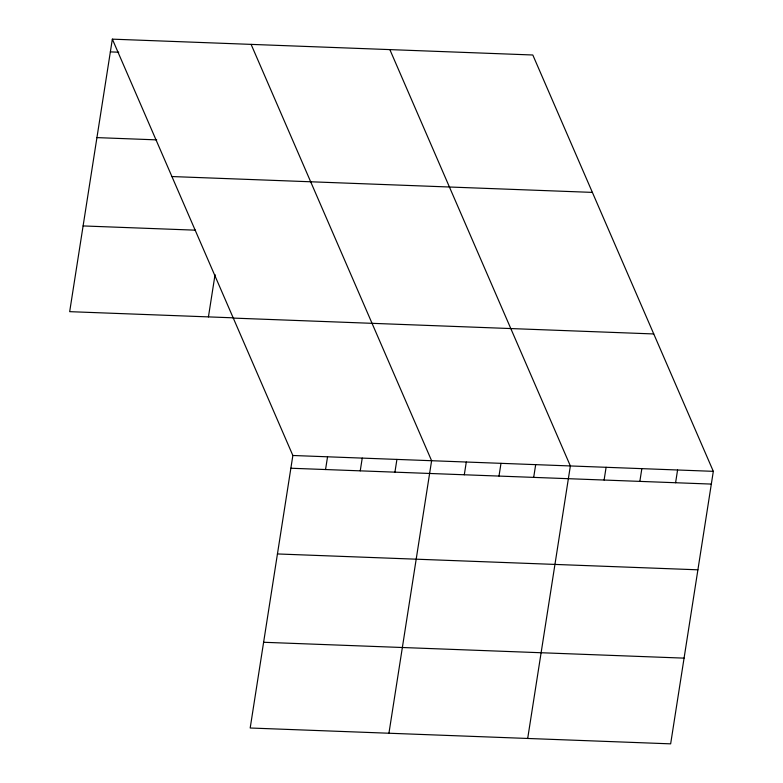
<?xml version="1.0" encoding="UTF-8"?>
<svg xmlns="http://www.w3.org/2000/svg" width="783" height="783" viewBox="0 0 783 783"><rect width="100%" height="100%" fill="white"/><g stroke="black" fill="none" stroke-linecap="round" stroke-linejoin="round"><path stroke-width="1.17" d="M112.351 39.15L292.862 455.491L250.188 728.004L670.649 743.85L713.323 471.337L532.812 54.996L112.351 39.15L69.677 311.663L233.549 317.839M208.435 316.89L215.051 274.637M325.552 469.546L327.548 456.802M360.239 470.847L362.235 458.104M394.926 472.159L396.922 459.415M388.936 733.231L431.609 460.717L251.108 44.377M464.299 474.772L466.296 462.029M498.996 476.084L500.993 463.34M533.683 477.385L535.68 464.642M527.693 738.457L570.367 465.954L389.856 49.613M604.104 480.038L606.101 467.294M639.848 481.388L641.845 468.645M675.592 482.739L677.579 469.996M110.354 51.893L118.732 52.207M96.935 137.612L156.737 139.873M171.917 176.547L592.379 192.393M83.106 225.935L195.535 230.173M233.295 318.094L653.756 333.95M292.862 455.491L713.323 471.337M290.865 468.234L711.326 484.08M277.436 553.953L697.907 569.809M263.607 642.275L684.068 658.131"/></g></svg>
